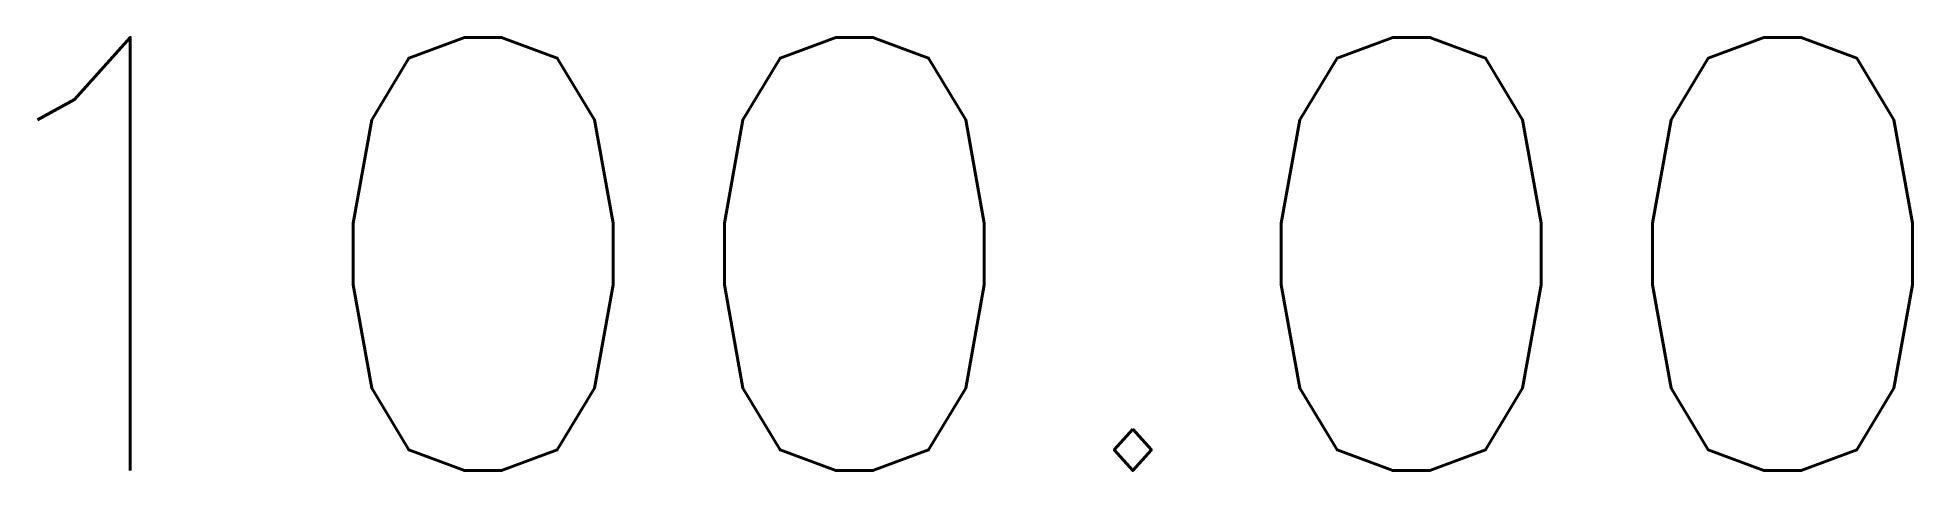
# Model space of a CAD drawing. Extents: x 0.31 to 4.64, y -0.5 to 0.5.
import ezdxf

# ---------------------------------------------------------------- set-up
doc = ezdxf.new("R2010")
doc.units = 0
doc.header["$MEASUREMENT"] = 0
doc.layers.add('RETICULA', color=1, linetype='CONTINUOUS')
doc.styles.add('ROMANS', font='romans.shx')

msp = doc.modelspace()

# ---------------------------------------------------------------- texts
at = {"layer": 'RETICULA', "color": 6, "style": 'ROMANS'}
msp.add_text('100.00', height=1, dxfattribs=at).set_placement((0.0573, -0.5))

doc.saveas('drawing.dxf')
